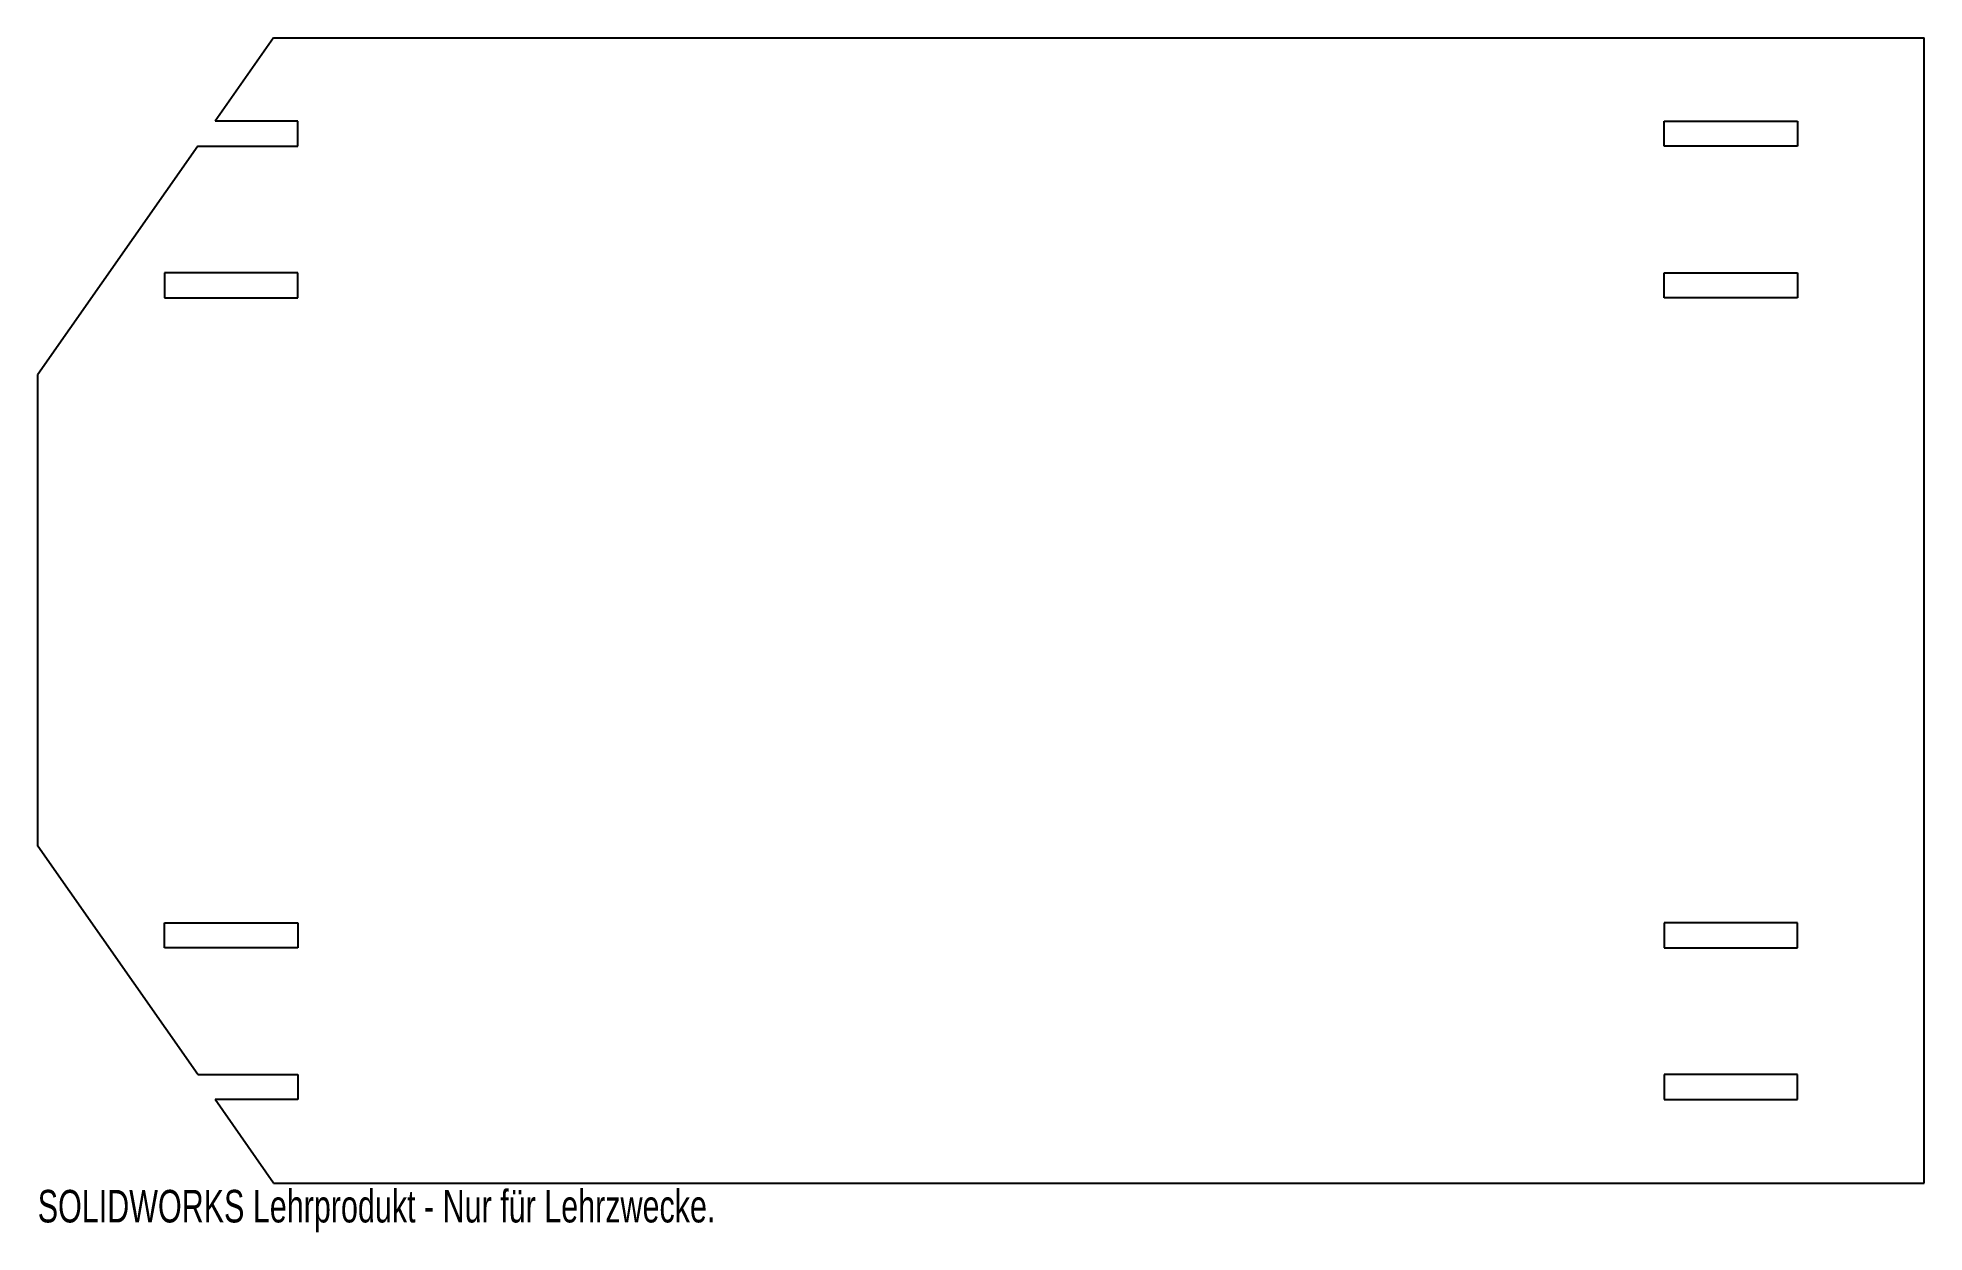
# Model space of a CAD drawing. Header units: millimetres. Extents: x 0 to 280, y -7 to 170.
import ezdxf

# ---------------------------------------------------------------- set-up
doc = ezdxf.new("R2010")
doc.units = ezdxf.units.MM
doc.styles.add('SLDTEXTSTYLE0', font='TXT', dxfattribs={"width": 0.7})

msp = doc.modelspace()

# ---------------------------------------------------------------- linework, layer by layer
at = {"color": 7, "linetype": 'Continuous', "lineweight": 25}
for p, q in [((35.01, 170), (26.33, 157.6)), ((35.01, 170), (280, 170)), ((280, 0), (280, 170)), ((38.6, 157.6), (26.33, 157.6)), ((38.6, 153.9), (38.6, 157.6)), ((241.4, 153.9), (241.4, 157.6)), ((241.4, 157.6), (261.2, 157.6)), ((261.2, 157.6), (261.2, 153.9)), ((23.74, 153.9), (0, 120)), ((23.74, 153.9), (38.6, 153.9)), ((261.2, 153.9), (241.4, 153.9)), ((38.6, 135.1), (18.8, 135.1)), ((18.8, 135.1), (18.8, 131.4)), ((38.6, 131.4), (38.6, 135.1)), ((241.4, 131.4), (241.4, 135.1)), ((241.4, 135.1), (261.2, 135.1)), ((261.2, 135.1), (261.2, 131.4)), ((18.8, 131.4), (38.6, 131.4)), ((261.2, 131.4), (241.4, 131.4)), ((0, 50), (0, 120)), ((23.74, 16.1), (0, 50)), ((18.8, 38.6), (38.6, 38.6)), ((18.8, 34.9), (18.8, 38.6)), ((38.6, 38.6), (38.6, 34.9)), ((261.2, 38.6), (241.4, 38.6)), ((241.4, 38.6), (241.4, 34.9)), ((261.2, 34.9), (261.2, 38.6)), ((38.6, 34.9), (18.8, 34.9)), ((241.4, 34.9), (261.2, 34.9)), ((23.74, 16.1), (38.6, 16.1)), ((38.6, 16.1), (38.6, 12.4)), ((261.2, 16.1), (241.4, 16.1)), ((241.4, 16.1), (241.4, 12.4)), ((261.2, 12.4), (261.2, 16.1)), ((35.01, 0), (26.33, 12.4)), ((38.6, 12.4), (26.33, 12.4)), ((241.4, 12.4), (261.2, 12.4)), ((35.01, 0), (280, 0))]:
    msp.add_line(p, q, dxfattribs=at)

# ---------------------------------------------------------------- texts
at = {"color": 7, "linetype": 'Continuous', "insert": (0, -1.02), "char_height": 4.8336, "attachment_point": 1, "style": 'SLDTEXTSTYLE0'}
msp.add_mtext('SOLIDWORKS Lehrprodukt - Nur für Lehrzwecke.', dxfattribs=at)

doc.saveas('drawing.dxf')
